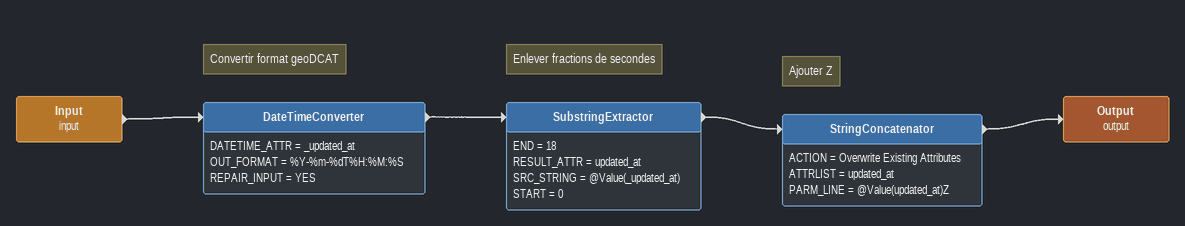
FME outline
Input (input)
    -> DateTimeConverter
Note: Convertir format geoDCAT
DateTimeConverter
    DATETIME_ATTR = _updated_at
    OUT_FORMAT = %Y-%m-%dT%H:%M:%S
    REPAIR_INPUT = YES
    -> SubstringExtractor
Note: Enlever fractions de secondes
SubstringExtractor
    END = 18
    RESULT_ATTR = updated_at
    SRC_STRING = @Value(_updated_at)
    START = 0
    -> StringConcatenator
Note: Ajouter Z
StringConcatenator
    ACTION = Overwrite Existing Attributes
    ATTRLIST = updated_at
    PARM_LINE = @Value(updated_at)Z
    -> Output (output)
Output (output)
